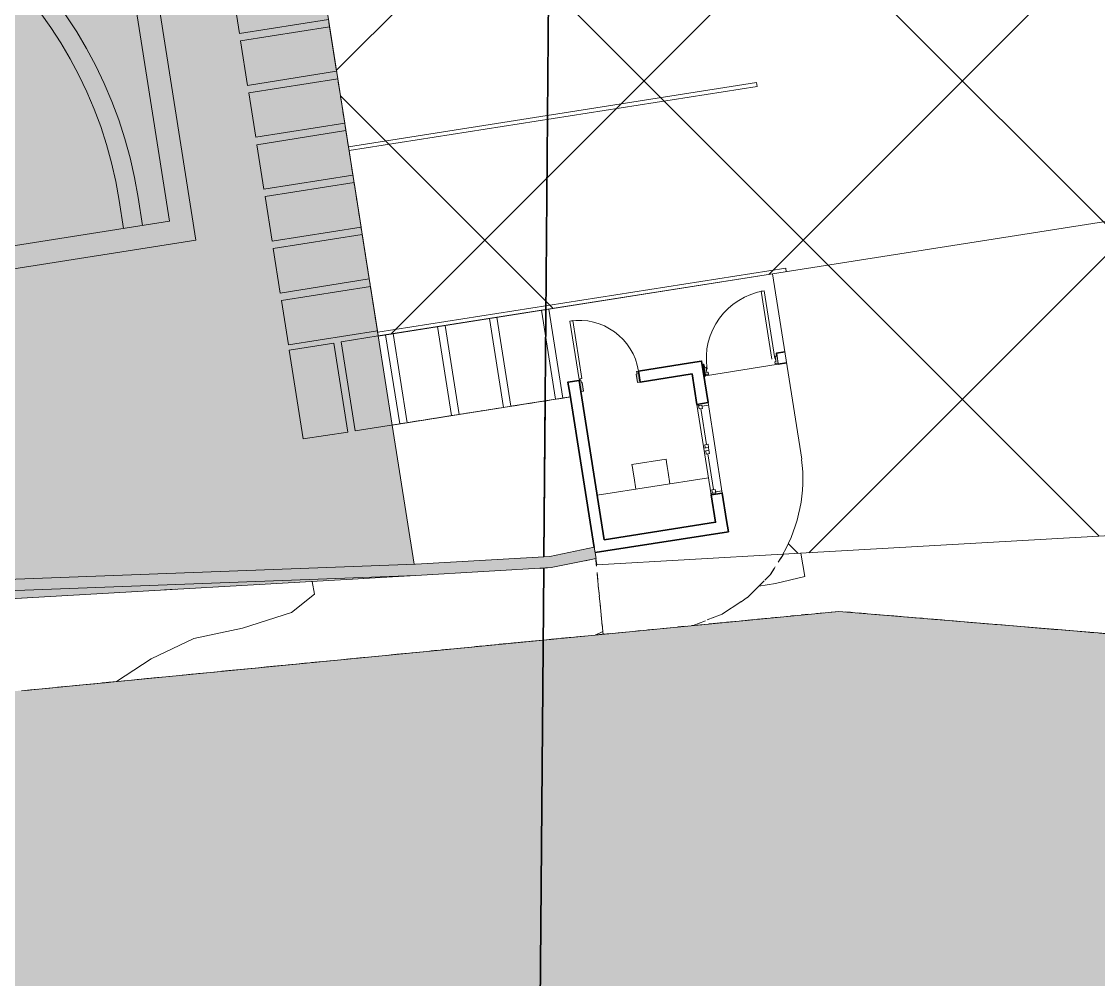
# Model space of a CAD drawing. Header units: metres. Extents: x -490 to 202, y -217 to 332.
# Drawn here: x -76.12 to -61.78, y 4.99 to 17.75 of the extents above; entities that cross this region are included whole.
import ezdxf

# ---------------------------------------------------------------- set-up
doc = ezdxf.new("R2010")
doc.units = ezdxf.units.M
for name, pattern in [('0-2', [0.00106, 0.00053, -0.00053]), ('IMPORT-Trazo', [0.00635, 0.003175, -0.003175]), ('Trazo', [0.00635, 0.003175, -0.003175])]:
    doc.linetypes.add(name, pattern=pattern)
for name, color, linetype, lineweight, true_color in [('A-DETL', 94, 'Continuous', 9, 0x00a600), ('A-FLOR', 194, 'Continuous', 25, 0x5200a5), ('A-GLAZ', 151, 'Continuous', 18, 0x7fbfff), ('Amenidades_dwg', 8, 'Continuous', 9, 0x767676), ('C-TOPO-MAJR', 66, 'Continuous', 18, 0x647b04), ('I-FURN', 30, 'Continuous', 18, 0xff7f00)]:
    doc.layers.add(name, color=color, linetype=linetype, lineweight=lineweight, true_color=true_color)
for name, color, linetype, lineweight in [('A-DETL-GENF', 7, 'Continuous', 9), ('A-DETL-GENF-HDLN', 7, 'Trazo', 9), ('A-DETL-THIN', 7, 'Continuous', 9), ('A-DOOR', 7, 'Continuous', 9), ('A-DOOR-FRAM', 7, 'Continuous', 9), ('A-GENM', 7, 'Continuous', 9), ('A-WALL', 7, 'Continuous', 9), ('C-TOPO', 7, '0-2', 9), ('S-COLS', 7, 'Continuous', 9)]:
    doc.layers.add(name, color=color, linetype=linetype, lineweight=lineweight)

# ---------------------------------------------------------------- blocks, each defined once
blk = doc.blocks.new('Amenidades_dwg_Puerta de 1 hoja - 80 x 210 cm-174530-Planimetría general-1839745-PLANTA DE MURO PERIMETRAL')
at = {"layer": 'A-DOOR-FRAM', "true_color": 0x808080}
h = blk.add_hatch(color=8, dxfattribs=at)
h.paths.add_polyline_path([(0.667, 0.075), (0.632, 0.075), (0.642, -0.075), (0.667, -0.075)])
h.paths.add_polyline_path([(-0.098, 0.075), (-0.133, 0.075), (-0.133, -0.075), (-0.108, -0.075), (-0.098, -0.04)])
at = {"layer": 'A-DOOR', "flags": 128}
blk.add_lwpolyline([(0.652, -0.085), (0.652, -0.095), (0.627, -0.095), (0.627, -0.875), (0.667, -0.875), (0.667, -0.085)], close=True, dxfattribs=at)
at = {"layer": 'A-DOOR'}
blk.add_arc((0.667, -0.075), 0.8, 180, 270, dxfattribs=at)
at = {"layer": 'A-DOOR-FRAM', "flags": 128}
for points in [[(-0.133, 0.075), (-0.098, 0.075), (-0.098, -0.04), (-0.108, -0.04), (-0.108, -0.075), (-0.133, -0.075)], [(0.667, -0.075), (0.642, -0.075), (0.642, -0.04), (0.632, -0.04), (0.632, 0.075), (0.667, 0.075)]]:
    blk.add_lwpolyline(points, dxfattribs=at)
blk = doc.blocks.new('Amenidades_dwg_Contemporary_Office_Desk_16786 - Contemporary_Office_Desk_16786-173153-Planimetría general-1839746-PLANTA DE MURO PERIMETRAL')
at = {"layer": 'I-FURN', "color": 7, "lineweight": 9}
blk.add_line((-0.75, 0.6), (0.75, 0.6), dxfattribs=at)
at = {"layer": 'I-FURN', "color": 7, "lineweight": 9, "flags": 128}
blk.add_lwpolyline([(-0.23, 0.6), (-0.23, 0.752), (-0.23, 0.832), (-0.23, 0.892), (-0.23, 0.932), (0.23, 0.932), (0.23, 0.892), (0.23, 0.832), (0.23, 0.752), (0.23, 0.6)], dxfattribs=at)
blk = doc.blocks.new('Amenidades_dwg_Casement Dbl with Trim - 48_ x 48_-183246-Planimetría general-1839747-PLANTA DE MURO PERIMETRAL')
at = {"layer": 'A-GLAZ', "color": 7, "lineweight": 9}
for p, q in [((-0.5461, 0.052775), (-0.0635, 0.052775)), ((0.0635, 0.052775), (0.5461, 0.052775))]:
    blk.add_line(p, q, dxfattribs=at)
at = {"layer": 'A-GLAZ', "color": 7, "lineweight": 9, "flags": 128}
for points in [[(-0.6096, 0.09405), (-0.59055, 0.09405), (-0.59055, 0.03055), (-0.57785, 0.03055), (-0.57785, -0.05595), (-0.6096, -0.05595)], [(0.57785, 0.03055), (0.57785, -0.05595), (0.6096, -0.05595)], [(0.59055, 0.03055), (0.59055, 0.09405), (0.6096, 0.09405)]]:
    blk.add_lwpolyline(points, dxfattribs=at)
for points in [[(-0.5461, 0.075), (-0.5461, 0.03055), (-0.59055, 0.03055), (-0.59055, 0.075)], [(-0.01905, 0.075), (-0.01905, 0.03055), (-0.0635, 0.03055), (-0.0635, 0.075)], [(0.01905, 0.09405), (0.01905, 0.03055), (-0.01905, 0.03055), (-0.01905, 0.09405)], [(0.01905, 0.075), (0.01905, 0.03055), (0.0635, 0.03055), (0.0635, 0.075)], [(0.5461, 0.075), (0.5461, 0.03055), (0.59055, 0.03055), (0.59055, 0.075)]]:
    blk.add_lwpolyline(points, close=True, dxfattribs=at)
blk = doc.blocks.new('Amenidades_dwg_Cabina de control_rvt-1-Planimetría general-1839748-PLANTA DE MURO PERIMETRAL')
at = {"layer": 'A-WALL', "lineweight": 35}
for p, q in [((-67.885, 12.949), (-67.909, 13.097)), ((-68.699, 12.973), (-68.675, 12.824))]:
    blk.add_line(p, q, dxfattribs=at)
at = {"layer": 'A-WALL'}
for p, q in [((-66.94, 11.448), (-67.13, 12.653)), ((-66.982, 12.676), (-66.792, 11.472))]:
    blk.add_line(p, q, dxfattribs=at)
at = {"layer": 'A-WALL', "lineweight": 35, "flags": 128}
for points in [[(-67.909, 13.097), (-67.217, 13.206), (-67.069, 13.229), (-66.982, 12.676)], [(-66.982, 12.676), (-67.13, 12.653), (-67.194, 13.058), (-67.885, 12.949)], [(-68.5, 10.746), (-68.824, 12.801), (-68.847, 12.949), (-68.699, 12.973)], [(-68.675, 12.824), (-68.364, 10.849), (-66.882, 11.082), (-66.94, 11.448), (-66.792, 11.472), (-66.734, 11.106), (-66.711, 10.957), (-68.341, 10.701), (-68.487, 10.678)]]:
    blk.add_lwpolyline(points, dxfattribs=at)
for name, p, rotation in [('Amenidades_dwg_Puerta de 1 hoja - 80 x 210 cm-174530-Planimetría general-1839745-PLANTA DE MURO PERIMETRAL', (-68.028, 13.002), 188.9527677433744), ('Amenidades_dwg_Casement Dbl with Trim - 48_ x 48_-183246-Planimetría general-1839747-PLANTA DE MURO PERIMETRAL', (-66.942, 12.065), 98.95276774337451), ('Amenidades_dwg_Contemporary_Office_Desk_16786 - Contemporary_Office_Desk_16786-173153-Planimetría general-1839746-PLANTA DE MURO PERIMETRAL', (-67.623, 10.966), 8.952767743374325)]:
    blk.add_blockref(name, p, dxfattribs=dict(rotation=rotation))
blk = doc.blocks.new('Amenidades_dwg_Cancha Polideportiva - Cancha Polideportiva-1684638-Planimetría general-1839762-PLANTA DE MURO PERIMETRAL')
at = {"layer": 'A-GENM'}
for p, q in [((-13.317, -6.573), (-13.695, -6.573)), ((-13.695, -6.83), (-13.317, -6.83))]:
    blk.add_line(p, q, dxfattribs=at)
at = {"layer": 'A-GENM', "flags": 128}
blk.add_lwpolyline([(-14, -7.5), (14, -7.5), (14, 7.5), (-14, 7.5)], close=True, dxfattribs=at)
blk.add_lwpolyline([(-13.695, 0.05), (-13.695, 7.195), (-0.155, 7.195), (-0.155, -7.194), (-13.695, -7.194), (-13.695, -0.05)], dxfattribs=at)
at = {"layer": 'A-GENM'}
for radius, end in [(5.933, 350.2981), (5.676, 349.8522)]:
    blk.add_arc((-13.317, -0.897), radius, 270, end, dxfattribs=at)
blk = doc.blocks.new('Amenidades_dwg_Porton_metlico_enrejado_Metal_gate_grill_13152 - Porton_metlico_enrejado_Metal_gate_grill_13152-1823435-Planimetría general-1839764-PLANTA DE MURO PERIMETRAL')
at = {"layer": 'A-DOOR', "true_color": 0x808080}
h = blk.add_hatch(color=8, dxfattribs=at)
h.paths.add_polyline_path([(-0.49, -0.065), (-0.45, -0.065), (-0.465, -0.035), (-0.465, 0.035), (-0.49, 0.035)])
h.paths.add_polyline_path([(0.45, -0.065), (0.49, -0.065), (0.49, 0.035), (0.465, 0.035), (0.465, -0.035)])
at = {"layer": 'A-DOOR', "flags": 128}
blk.add_lwpolyline([(0.457, 0.005), (0.457, 0.919), (0.417, 0.919), (0.417, 0.005)], dxfattribs=at)
for points in [[(-0.45, -0.035), (-0.45, -0.065), (-0.49, -0.065), (-0.49, 0.035), (-0.465, 0.035), (-0.465, -0.035)], [(0.465, 0.035), (0.49, 0.035), (0.49, -0.065), (0.45, -0.065), (0.45, -0.035), (0.465, -0.035)]]:
    blk.add_lwpolyline(points, close=True, dxfattribs=at)
at = {"layer": 'A-DOOR'}
blk.add_arc((0.457, 0.005), 0.914, 90, 180, dxfattribs=at)
blk = doc.blocks.new('Amenidades_dwg_Detalle repetido - Módulo de parqueo 4_80x2_50 - -V9-Planimetría general-1839772-PLANTA DE MURO PERIMETRAL')
at = {"layer": 'A-DETL-GENF', "flags": 128}
blk.add_lwpolyline([(-0.025, 0), (0.025, 0), (0.025, 5.5), (-0.025, 5.5), (-0.025, 0.186)], dxfattribs=at)
blk.add_lwpolyline([(2.525, 0), (2.525, 5.5), (2.475, 5.5), (2.475, 0)], close=True, dxfattribs=at)
at = {"layer": 'A-DETL-GENF-HDLN', "linetype": 'IMPORT-Trazo'}
for p, q in [((0, 5.5), (2.475, 5.5)), ((2.5, 5.5), (4.975, 5.5))]:
    blk.add_line(p, q, dxfattribs=at)
blk = doc.blocks.new('Amenidades_dwg-1839743-PLANTA DE MURO PERIMETRAL')
at = {"layer": 'A-DETL-THIN', "flags": 128}
blk.add_lwpolyline([(-60.162, 15.33), (-66.124, 14.391), (-65.735, 11.921)], dxfattribs=at)
at = {"layer": 'A-DETL-THIN'}
blk.add_arc((-67.742, 11.662), 2.023, 330.1957, 7.3525, dxfattribs=at)
at = {"layer": 'A-FLOR', "color": 7, "lineweight": 9}
for p, q in [((-67.015, 13.035), (-66.047, 13.188)), ((-67.038, 13.032), (-67.025, 13.034))]:
    blk.add_line(p, q, dxfattribs=at)
at = {"layer": 'A-FLOR', "color": 7, "lineweight": 9, "flags": 128}
for points in [[(-73.316, 18.186), (-73.223, 17.594), (-72.038, 17.78), (-72.131, 18.373)], [(-73.207, 17.495), (-73.114, 16.902), (-71.929, 17.089), (-72.022, 17.681)], [(-73.099, 16.803), (-73.005, 16.211), (-71.82, 16.397), (-71.913, 16.99)], [(-72.881, 15.42), (-72.787, 14.828), (-71.602, 15.014), (-71.695, 15.607)], [(-72.772, 14.729), (-72.678, 14.136), (-71.493, 14.323), (-71.586, 14.916)], [(-72.663, 14.037), (-72.569, 13.445), (-71.384, 13.631), (-71.477, 14.224)], [(-71.779, 12.285), (-71.966, 13.47), (-72.559, 13.377), (-72.372, 12.192)]]:
    blk.add_lwpolyline(points, close=True, dxfattribs=at)
for points in [[(-71.77, 16.083), (-71.804, 16.299), (-72.99, 16.112), (-72.896, 15.519), (-71.711, 15.706), (-71.762, 16.033)], [(-69.101, 13.922), (-68.915, 12.736), (-68.816, 12.752)], [(-70.484, 13.704), (-70.298, 12.518), (-69.705, 12.612), (-69.892, 13.797)], [(-69.793, 13.813), (-69.606, 12.627), (-69.013, 12.721), (-69.2, 13.906)], [(-71.176, 13.595), (-70.989, 12.409), (-70.396, 12.503), (-70.583, 13.688)], [(-71.373, 13.564), (-71.867, 13.486), (-71.681, 12.3), (-71.088, 12.394), (-71.275, 13.579)]]:
    blk.add_lwpolyline(points, dxfattribs=at)
at = {"layer": 'A-WALL', "lineweight": 35, "flags": 128}
for points in [[(-66.064, 13.297), (-66.07, 13.336), (-65.961, 13.353)], [(-65.938, 13.205), (-66.047, 13.188), (-66.048, 13.198)], [(-67.016, 13.045), (-67.015, 13.035), (-67.025, 13.034), (-67.048, 13.182), (-67.038, 13.184), (-67.032, 13.144)]]:
    blk.add_lwpolyline(points, dxfattribs=at)
for name, p, rotation in [('Amenidades_dwg_Cancha Polideportiva - Cancha Polideportiva-1684638-Planimetría general-1839762-PLANTA DE MURO PERIMETRAL', (-83.389, 27.501), 98.95276774337444), ('Amenidades_dwg_Detalle repetido - Módulo de parqueo 4_80x2_50 - -V9-Planimetría general-1839772-PLANTA DE MURO PERIMETRAL', (-65.944, 14.444), 98.95276774337451), ('Amenidades_dwg_Porton_metlico_enrejado_Metal_gate_grill_13152 - Porton_metlico_enrejado_Metal_gate_grill_13152-1823435-Planimetría general-1839764-PLANTA DE MURO PERIMETRAL', (-66.542, 13.186), 8.95276774337457)]:
    blk.add_blockref(name, p, dxfattribs=dict(rotation=rotation))
blk.add_blockref('Amenidades_dwg_Cabina de control_rvt-1-Planimetría general-1839748-PLANTA DE MURO PERIMETRAL', (0, 0))

msp = doc.modelspace()

# ---------------------------------------------------------------- hatches: boundary and pattern name
at = {"layer": 'A-DETL-GENF', "true_color": 0xffe8f3}
msp.add_hatch(color=7, dxfattribs=at).paths.add_polyline_path([(-113.262, 7.778), (-74.817, 10.147), (-71.373, 10.356), (-76.917, 10.147), (-83.543, 9.758), (-88.023, 9.861), (-89.635, 11.289), (-89.635, 11.489), (-89.435, 11.48), (-89.435, 11.312), (-87.965, 10.01), (-83.54, 9.908), (-76.694, 10.305), (-70.895, 10.525), (-75.263, 38.285), (-69.212, 39.238), (-74.127, 70.433), (-121.797, 62.923), (-113.221, 8.485), (-102.306, 9.427), (-94.223, 10.913), (-94.185, 11.101), (-94.232, 11.101), (-94.229, 11.301), (-94.032, 11.297), (-94.043, 11.046), (-94.097, 10.773), (-102.326, 9.272), (-113.198, 8.336), (-113.135, 7.936), (-113.285, 7.927)])
at = {"layer": 'A-DETL-GENF', "true_color": 0x004000}
h = msp.add_hatch(dxfattribs=at)
h.set_pattern_fill('FP_1', color=98, style=0, pattern_type=2)
h.set_pattern_definition([(45, (0, 0), (-2.11991, 2.11991), []), (135, (0, 0), (-2.11991, -2.11991), [])])
h.paths.add_polyline_path([(-65.986, 10.656), (-61.116, 10.937), (-57.741, 11.006), (-57.899, 11.022), (-58.055, 11.051), (-58.209, 11.092), (-58.359, 11.145), (-58.505, 11.209), (-58.645, 11.286), (-58.778, 11.373), (-58.904, 11.47), (-59.022, 11.577), (-59.134, 11.698), (-59.23, 11.818), (-59.319, 11.95), (-59.397, 12.088), (-59.464, 12.233), (-59.52, 12.382), (-59.581, 12.623), (-59.594, 12.691), (-59.769, 13.801), (-59.976, 14.149), (-60.185, 15.478), (-54.752, 16.334), (-58.6, 40.758), (-69.189, 39.09), (-69.212, 39.238), (-75.268, 38.284), (-71.373, 13.564), (-66.124, 14.391), (-65.722, 11.776), (-65.727, 11.485), (-65.773, 11.197), (-65.86, 10.919), (-65.919, 10.785)])
at = {"layer": 'A-DETL-GENF', "true_color": 0xff3535}
h = msp.add_hatch(color=20, dxfattribs=at)
h.paths.add_polyline_path([(-126.405, 7.198), (-102.306, 9.274), (-94.097, 10.773), (-94.032, 11.101), (-94.18, 11.13), (-94.225, 10.902), (-102.326, 9.423), (-126.476, 7.343)])
h.paths.add_polyline_path([(-83.54, 9.758), (-76.909, 10.147), (-70.871, 10.375), (-69.07, 10.479), (-68.473, 10.602), (-68.5, 10.749), (-69.089, 10.628), (-70.878, 10.525), (-76.917, 10.297), (-83.543, 9.908), (-87.965, 10.01), (-89.536, 11.401), (-89.635, 11.289), (-88.023, 9.861), (-86.015, 9.815)])
at = {"layer": 'A-DETL-GENF', "true_color": 0xd2c9aa}
msp.add_hatch(color=9, dxfattribs=at).paths.add_polyline_path([(-344.836, -34.659), (-342.163, -33.669), (-340.394, -33.05), (-337.673, -32.288), (-318.31, -29.503), (-298.534, -26.037), (-277.947, -22.855), (-255.322, -18.806), (-236.55, -15.828), (-218.664, -12.839), (-199.663, -9.934), (-182.339, -6.868), (-166.659, -4.367), (-150.146, -1.775), (-130.582, -0.444), (-119.677, 1.224), (-104.832, 1.744), (-96.049, 2.435), (-87.287, 3.254), (-75.417, 3.307), (-64.903, 4.824), (-46.528, 3.638), (-27.282, 0.853), (-7.599, -3.112), (11.015, -8.37), (32.262, -13.864), (43.349, -16.698), (64.125, -17.345), (80.999, -17.025), (98.552, -17.335), (118.362, -17.386), (116.561, -12.276), (98.282, -12.853), (81.155, -13.139), (63.761, -12.987), (43.886, -11.339), (30.407, -7.216), (12.815, -3.204), (-6.645, 2.074), (-26.877, 5.186), (-46.323, 8.319), (-65.241, 9.896), (-76.123, 8.838), (-87.97, 8.725), (-96.802, 8.207), (-105.244, 8.143), (-120.399, 6.558), (-131.625, 4.737), (-150.77, 2.676), (-168.377, -0.144), (-182.941, -2.318), (-200.678, -4.93), (-207.237, -6.578), (-219.281, -8.078), (-238.302, -10.755), (-255.99, -14.014), (-279.56, -17.433), (-299.701, -20.546), (-319.59, -23.259), (-339.02, -25.336), (-345.568, -24.355), (-350.806, -25.168), (-346.845, -31.464)])

# ---------------------------------------------------------------- linework, layer by layer
at = {"layer": 'A-DETL', "color": 30, "lineweight": 35, "true_color": 0xfd9f02}
for p, q in [((-69.168, 10.623), (-68.928, 39.131)), ((-69.168, 10.623), (-69.151, 12.699)), ((-69.239, 2.291), (-69.17, 10.473)), ((-69.237, 2.528), (-69.17, 10.473))]:
    msp.add_line(p, q, dxfattribs=at)
at = {"layer": 'A-DETL-THIN'}
for p, q in [((-75.268, 38.284), (-71.373, 13.564)), ((-66.124, 14.391), (-71.373, 13.564)), ((-65.735, 11.921), (-66.124, 14.391)), ((-71.373, 13.564), (-71.187, 12.378)), ((-71.187, 12.378), (-68.816, 12.752)), ((-68.816, 12.752), (-68.5, 10.746)), ((-70.894, 10.524), (-71.187, 12.378)), ((-65.986, 10.656), (-61.116, 10.937)), ((-68.463, 10.514), (-65.986, 10.656)), ((-68.477, 10.602), (-68.463, 10.514)), ((-76.707, 10.038), (-70.871, 10.375)), ((-65.241, 9.896), (-76.123, 8.838)), ((-46.323, 8.319), (-65.241, 9.896))]:
    msp.add_line(p, q, dxfattribs=at)
at = {"layer": 'A-DETL-THIN', "color": 20, "true_color": 0xff3535}
for p, q in [((-69.089, 10.628), (-70.878, 10.525)), ((-68.5, 10.749), (-69.089, 10.628)), ((-68.473, 10.602), (-68.5, 10.749)), ((-70.878, 10.525), (-76.917, 10.297)), ((-70.871, 10.375), (-69.07, 10.479)), ((-69.07, 10.479), (-68.473, 10.602)), ((-76.909, 10.147), (-70.871, 10.375))]:
    msp.add_line(p, q, dxfattribs=at)
at = {"layer": 'A-DETL-THIN'}
msp.add_arc((-67.742, 11.662), 2.023, 330.1957, 7.3525, dxfattribs=at)
at = {"layer": 'C-TOPO', "color": 250, "true_color": 0x2a3024}
for p, q in [((-71.187, 12.378), (-68.816, 12.752)), ((-71.114, 12.39), (-68.936, 12.733)), ((-68.936, 12.733), (-68.816, 12.752)), ((-68.816, 12.752), (-68.5, 10.746)), ((-68.816, 12.752), (-68.5, 10.746)), ((-71.187, 12.378), (-71.114, 12.39)), ((-65.241, 9.896), (-67.178, 9.708)), ((-65.241, 9.896), (-65.675, 9.854)), ((-64.688, 9.85), (-65.241, 9.896)), ((-46.323, 8.319), (-65.241, 9.896)), ((-65.824, 9.839), (-66.867, 9.738)), ((-63.928, 9.787), (-64.688, 9.85)), ((-63.432, 9.745), (-63.928, 9.787)), ((-66.867, 9.738), (-67.178, 9.708)), ((-62.624, 9.678), (-63.432, 9.745)), ((-61.966, 9.623), (-62.624, 9.678)), ((-61.589, 9.592), (-61.966, 9.623)), ((-68.38, 9.591), (-76.123, 8.838)), ((-69.762, 9.457), (-69.331, 9.499)), ((-69.331, 9.499), (-68.486, 9.581)), ((-68.486, 9.581), (-68.38, 9.591)), ((-72.416, 9.199), (-71.124, 9.324)), ((-71.124, 9.324), (-69.762, 9.457)), ((-73.762, 9.068), (-72.416, 9.199)), ((-74.96, 8.951), (-73.762, 9.068)), ((-76.004, 8.85), (-74.96, 8.951)), ((-76.123, 8.838), (-76.004, 8.85))]:
    msp.add_line(p, q, dxfattribs=at)
at = {"layer": 'C-TOPO', "color": 253, "true_color": 0xaeb2ac}
for p, q in [((-68.936, 12.733), (-69.631, 12.623)), ((-68.816, 12.752), (-68.936, 12.733)), ((-69.887, 12.583), (-71.114, 12.39)), ((-71.114, 12.39), (-71.187, 12.378)), ((-66.867, 9.738), (-65.824, 9.839)), ((-64.51, 9.835), (-63.928, 9.787)), ((-63.928, 9.787), (-63.432, 9.745)), ((-67.178, 9.708), (-66.867, 9.738)), ((-62.624, 9.678), (-61.966, 9.623)), ((-61.966, 9.623), (-61.822, 9.611)), ((-69.762, 9.457), (-69.331, 9.499)), ((-69.331, 9.499), (-68.486, 9.581)), ((-72.416, 9.199), (-71.124, 9.324)), ((-72.575, 9.183), (-72.416, 9.199)), ((-74.96, 8.951), (-73.762, 9.068)), ((-75.263, 8.922), (-74.96, 8.951))]:
    msp.add_line(p, q, dxfattribs=at)
at = {"layer": 'C-TOPO', "color": 250, "true_color": 0x161913}
for p, q in [((-69.631, 12.623), (-68.936, 12.733)), ((-68.936, 12.733), (-68.816, 12.752)), ((-71.114, 12.39), (-69.887, 12.583)), ((-71.187, 12.378), (-71.114, 12.39)), ((-66.154, 10.384), (-65.979, 10.657)), ((-65.979, 10.657), (-66.096, 10.473)), ((-68.478, 10.597), (-68.451, 10.314)), ((-68.478, 10.597), (-68.38, 9.591)), ((-66.096, 10.473), (-66.154, 10.384)), ((-66.446, 10.089), (-66.154, 10.384)), ((-66.154, 10.384), (-66.305, 10.232)), ((-68.451, 10.314), (-68.443, 10.237)), ((-68.443, 10.237), (-68.401, 9.799)), ((-66.305, 10.232), (-66.446, 10.089)), ((-66.792, 9.86), (-66.446, 10.089)), ((-66.459, 10.08), (-66.792, 9.86)), ((-66.446, 10.089), (-66.459, 10.08)), ((-68.401, 9.799), (-68.384, 9.629)), ((-67.178, 9.708), (-66.792, 9.86)), ((-66.829, 9.845), (-67.178, 9.708)), ((-65.824, 9.839), (-66.867, 9.738)), ((-66.792, 9.86), (-66.829, 9.845)), ((-63.928, 9.787), (-64.51, 9.835)), ((-63.432, 9.745), (-63.928, 9.787)), ((-68.384, 9.629), (-68.38, 9.591)), ((-68.38, 9.591), (-67.178, 9.708)), ((-68.38, 9.591), (-67.535, 9.673)), ((-67.198, 9.706), (-67.178, 9.708)), ((-66.867, 9.738), (-67.178, 9.708)), ((-61.966, 9.623), (-62.624, 9.678)), ((-61.822, 9.611), (-61.966, 9.623)), ((-69.762, 9.457), (-69.331, 9.499)), ((-69.331, 9.499), (-68.486, 9.581)), ((-72.416, 9.199), (-71.124, 9.324)), ((-72.575, 9.183), (-72.416, 9.199)), ((-74.96, 8.951), (-73.762, 9.068)), ((-75.263, 8.922), (-74.96, 8.951))]:
    msp.add_line(p, q, dxfattribs=at)
at = {"layer": 'C-TOPO', "color": 253, "true_color": 0xaaaaaa}
for p, q in [((-65.979, 10.657), (-66.096, 10.473)), ((-68.451, 10.314), (-68.478, 10.597)), ((-66.096, 10.473), (-66.154, 10.384)), ((-66.154, 10.384), (-66.305, 10.232)), ((-68.443, 10.237), (-68.451, 10.314)), ((-68.401, 9.799), (-68.443, 10.237)), ((-66.305, 10.232), (-66.446, 10.089)), ((-66.459, 10.08), (-66.792, 9.86)), ((-66.446, 10.089), (-66.459, 10.08)), ((-68.384, 9.629), (-68.401, 9.799)), ((-66.829, 9.845), (-67.178, 9.708)), ((-66.792, 9.86), (-66.829, 9.845)), ((-68.38, 9.591), (-68.384, 9.629))]:
    msp.add_line(p, q, dxfattribs=at)
at = {"layer": 'C-TOPO'}
for p, q in [((-65.979, 10.657), (-66.096, 10.473)), ((-68.478, 10.597), (-68.451, 10.314)), ((-66.096, 10.473), (-66.154, 10.384)), ((-66.154, 10.384), (-66.305, 10.232)), ((-68.451, 10.314), (-68.443, 10.237)), ((-68.443, 10.237), (-68.401, 9.799)), ((-66.305, 10.232), (-66.446, 10.089)), ((-66.459, 10.08), (-66.792, 9.86)), ((-66.446, 10.089), (-66.459, 10.08)), ((-68.401, 9.799), (-68.384, 9.629)), ((-66.829, 9.845), (-67.178, 9.708)), ((-66.792, 9.86), (-66.829, 9.845)), ((-68.384, 9.629), (-68.38, 9.591))]:
    msp.add_line(p, q, dxfattribs=at)
at = {"layer": 'C-TOPO-MAJR', "color": 9, "true_color": 0xcbd3ab}
for p, q in [((-72.223, 10.127), (-72.252, 10.295)), ((-66.305, 10.232), (-66.085, 10.269)), ((-72.53, 9.88), (-72.223, 10.127)), ((-73.179, 9.671), (-72.53, 9.88))]:
    msp.add_line(p, q, dxfattribs=at)
at = {"layer": 'C-TOPO-MAJR', "color": 9, "true_color": 0xcbd3ab, "flags": 128}
for points in [[(-66.085, 10.269), (-65.692, 10.36), (-65.747, 10.67)], [(-74.859, 8.961), (-74.396, 9.265), (-73.828, 9.536), (-73.179, 9.671)], [(-68.486, 9.581), (-68.384, 9.629), (-68.486, 9.581)]]:
    msp.add_lwpolyline(points, dxfattribs=at)
at = {"layer": 'S-COLS'}
for p, q in [((-69.07, 10.479), (-69.219, 10.469)), ((-68.476, 10.598), (-68.62, 10.571)), ((-71.564, 10.335), (-71.713, 10.325)), ((-74.072, 10.19), (-74.222, 10.181))]:
    msp.add_line(p, q, dxfattribs=at)

# ---------------------------------------------------------------- block references
at = {"layer": 'Amenidades_dwg', "color": 18, "true_color": 0x260000}
msp.add_blockref('Amenidades_dwg-1839743-PLANTA DE MURO PERIMETRAL', (0, 0), dxfattribs=at)

doc.saveas('drawing.dxf')
